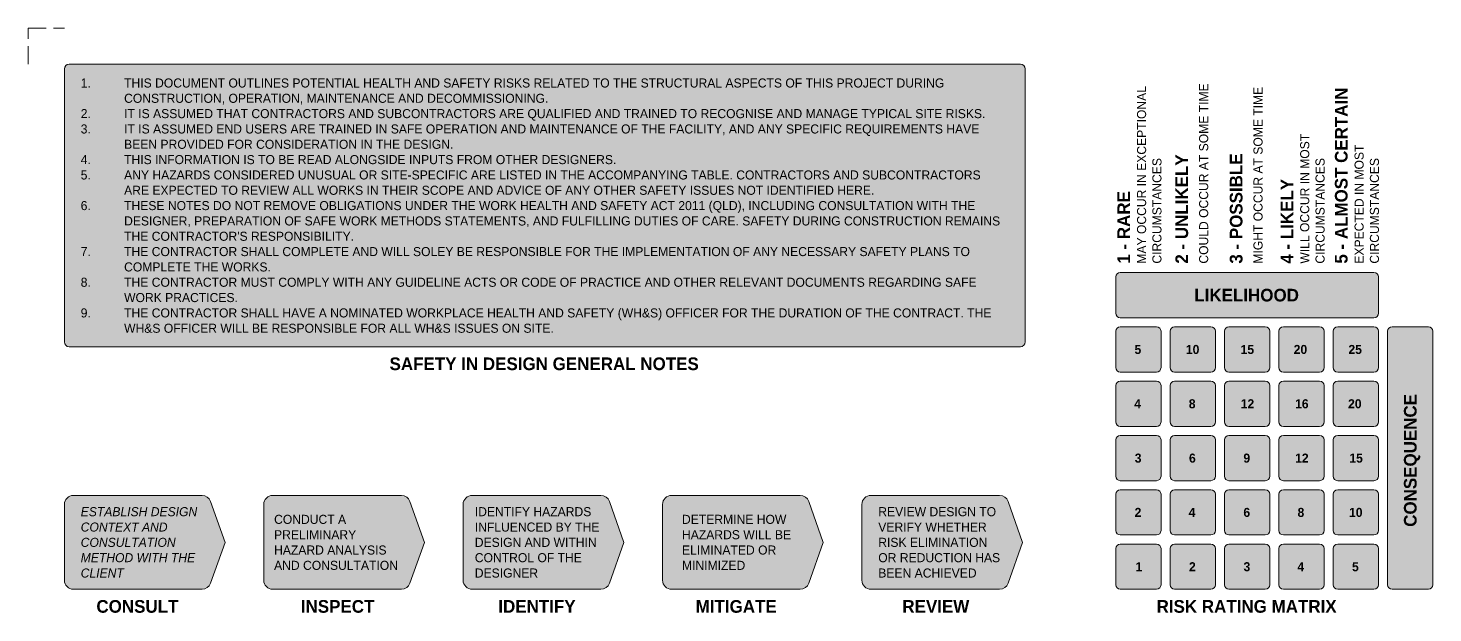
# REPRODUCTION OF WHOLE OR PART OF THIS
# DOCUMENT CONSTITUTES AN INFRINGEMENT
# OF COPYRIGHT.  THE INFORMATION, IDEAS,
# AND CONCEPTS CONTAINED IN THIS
# Model space of a CAD drawing. Header units: millimetres. Extents: x 1155 to 1947, y 2420 to 2582.
# Drawn here: x 1154.9 to 1542.4, y 2420.9 to 2582.4 of the extents above; entities that cross this region are included whole.
import ezdxf

# ---------------------------------------------------------------- set-up
doc = ezdxf.new("R2010")
doc.units = ezdxf.units.MM
doc.linetypes.add('Dash', pattern=[7, 5, -2])
for name, color, linetype, lineweight in [('A-000-T_TEXT', 231, 'Continuous', 13), ('A-010-M_LINE-T', 151, 'Continuous', 13), ('Z-060-M_DETAIL', 92, 'Continuous', 25), ('Z-200_P_REF_PLANE', 111, 'Dash', 13)]:
    doc.layers.add(name, color=color, linetype=linetype, lineweight=lineweight)
doc.styles.add('Figtree', font='', dxfattribs={"height": 2.5})
doc.styles.add('Figtree SemiBold_B', font='', dxfattribs={"height": 2.5})
doc.styles.add('Figtree SemiBold_B_1', font='', dxfattribs={"height": 3.5})
doc.styles.add('Figtree_I_1', font='', dxfattribs={"height": 2.5})
doc.styles.get('Figtree').set_extended_font_data('Figtree')
doc.styles.get('Figtree SemiBold_B').set_extended_font_data('Figtree SemiBold', bold=True)
doc.styles.get('Figtree SemiBold_B_1').set_extended_font_data('Figtree SemiBold', bold=True)
doc.styles.get('Figtree_I_1').set_extended_font_data('Figtree', italic=True)

msp = doc.modelspace()

# ---------------------------------------------------------------- hatches: boundary and pattern name
at = {"layer": 'Z-060-M_DETAIL'}
for color, points in [(41, [(1166.2, 2494.42), (1428.6, 2494.42), (1428.93, 2494.46), (1429.25, 2494.59), (1429.52, 2494.8), (1429.72, 2495.07), (1429.85, 2495.38), (1429.9, 2495.72), (1429.9, 2571.12), (1429.85, 2571.45), (1429.72, 2571.77), (1429.52, 2572.04), (1429.25, 2572.24), (1428.93, 2572.37), (1428.6, 2572.42), (1166.2, 2572.42), (1165.86, 2572.37), (1165.55, 2572.24), (1165.28, 2572.04), (1165.07, 2571.77), (1164.94, 2571.45), (1164.9, 2571.12), (1164.9, 2495.72), (1164.94, 2495.38), (1165.07, 2495.07), (1165.28, 2494.8), (1165.55, 2494.59), (1165.86, 2494.46)]), (13, [(1481.81, 2502.42), (1526.15, 2502.42), (1526.47, 2502.46), (1526.77, 2502.58), (1527.03, 2502.78), (1527.23, 2503.04), (1527.36, 2503.34), (1527.4, 2503.67), (1527.4, 2513.67), (1527.36, 2513.99), (1527.23, 2514.29), (1527.03, 2514.55), (1526.77, 2514.75), (1526.47, 2514.87), (1526.15, 2514.92), (1456.15, 2514.92), (1455.82, 2514.87), (1455.52, 2514.75), (1455.26, 2514.55), (1455.07, 2514.29), (1454.94, 2513.99), (1454.9, 2513.67), (1454.9, 2503.67), (1454.94, 2503.34), (1455.07, 2503.04), (1455.26, 2502.78), (1455.52, 2502.58), (1455.82, 2502.46), (1456.15, 2502.42)]), (41, [(1456.15, 2487.42), (1466.15, 2487.42), (1466.47, 2487.46), (1466.77, 2487.58), (1467.03, 2487.78), (1467.23, 2488.04), (1467.36, 2488.35), (1467.4, 2488.67), (1467.4, 2498.67), (1467.36, 2498.99), (1467.23, 2499.29), (1467.03, 2499.55), (1466.77, 2499.75), (1466.47, 2499.87), (1466.15, 2499.92), (1456.15, 2499.92), (1455.82, 2499.87), (1455.52, 2499.75), (1455.26, 2499.55), (1455.07, 2499.29), (1454.94, 2498.99), (1454.9, 2498.67), (1454.9, 2488.67), (1454.94, 2488.34), (1455.07, 2488.04), (1455.26, 2487.78), (1455.52, 2487.58), (1455.82, 2487.46)]), (21, [(1471.15, 2487.42), (1481.15, 2487.42), (1481.47, 2487.46), (1481.77, 2487.58), (1482.03, 2487.78), (1482.23, 2488.04), (1482.36, 2488.34), (1482.4, 2488.67), (1482.4, 2498.67), (1482.36, 2498.99), (1482.23, 2499.29), (1482.03, 2499.55), (1481.77, 2499.75), (1481.47, 2499.87), (1481.15, 2499.92), (1471.15, 2499.92), (1470.82, 2499.87), (1470.52, 2499.75), (1470.26, 2499.55), (1470.07, 2499.29), (1469.94, 2498.99), (1469.9, 2498.67), (1469.9, 2488.67), (1469.94, 2488.34), (1470.07, 2488.04), (1470.26, 2487.78), (1470.52, 2487.58), (1470.82, 2487.46)]), (21, [(1496.15, 2487.42), (1496.47, 2487.46), (1496.77, 2487.58), (1497.03, 2487.78), (1497.23, 2488.04), (1497.36, 2488.34), (1497.4, 2488.67), (1497.4, 2498.67), (1497.36, 2498.99), (1497.23, 2499.29), (1497.03, 2499.55), (1496.77, 2499.75), (1496.47, 2499.87), (1496.15, 2499.92), (1486.15, 2499.92), (1485.82, 2499.87), (1485.52, 2499.75), (1485.26, 2499.55), (1485.07, 2499.29), (1484.94, 2498.99), (1484.9, 2498.67), (1484.9, 2488.67), (1484.94, 2488.34), (1485.07, 2488.04), (1485.26, 2487.78), (1485.52, 2487.58), (1485.82, 2487.46), (1486.15, 2487.42)]), (13, [(1511.15, 2487.42), (1511.47, 2487.46), (1511.77, 2487.58), (1512.03, 2487.78), (1512.23, 2488.04), (1512.36, 2488.34), (1512.4, 2488.67), (1512.4, 2498.67), (1512.36, 2498.99), (1512.23, 2499.29), (1512.03, 2499.55), (1511.77, 2499.75), (1511.47, 2499.87), (1511.15, 2499.92), (1501.15, 2499.92), (1500.82, 2499.87), (1500.52, 2499.75), (1500.26, 2499.55), (1500.07, 2499.29), (1499.94, 2498.99), (1499.9, 2498.67), (1499.9, 2488.67), (1499.94, 2488.34), (1500.07, 2488.04), (1500.26, 2487.78), (1500.52, 2487.58), (1500.82, 2487.46), (1501.15, 2487.42), (1510.72, 2487.42)]), (13, [(1526.15, 2487.42), (1526.47, 2487.46), (1526.77, 2487.58), (1527.03, 2487.78), (1527.23, 2488.04), (1527.36, 2488.34), (1527.4, 2488.67), (1527.4, 2498.67), (1527.36, 2498.99), (1527.23, 2499.29), (1527.03, 2499.55), (1526.77, 2499.75), (1526.47, 2499.87), (1526.15, 2499.92), (1516.15, 2499.92), (1515.82, 2499.87), (1515.52, 2499.75), (1515.26, 2499.55), (1515.07, 2499.29), (1514.94, 2498.99), (1514.9, 2498.67), (1514.9, 2488.67), (1514.94, 2488.34), (1515.07, 2488.04), (1515.26, 2487.78), (1515.52, 2487.58), (1515.82, 2487.46), (1516.15, 2487.42), (1525.17, 2487.42)]), (13, [(1539.63, 2427.42), (1541.15, 2427.42), (1541.47, 2427.46), (1541.77, 2427.58), (1542.03, 2427.78), (1542.23, 2428.04), (1542.36, 2428.34), (1542.4, 2428.67), (1542.4, 2498.67), (1542.36, 2498.99), (1542.23, 2499.29), (1542.03, 2499.55), (1541.77, 2499.75), (1541.47, 2499.87), (1541.15, 2499.92), (1531.15, 2499.92), (1530.82, 2499.87), (1530.52, 2499.75), (1530.26, 2499.55), (1530.07, 2499.29), (1529.94, 2498.99), (1529.9, 2498.67), (1529.9, 2428.67), (1529.94, 2428.34), (1530.07, 2428.04), (1530.26, 2427.78), (1530.52, 2427.58), (1530.82, 2427.46), (1531.15, 2427.42)]), (133, [(1456.15, 2472.42), (1466.15, 2472.42), (1466.47, 2472.46), (1466.77, 2472.58), (1467.03, 2472.78), (1467.23, 2473.04), (1467.36, 2473.35), (1467.4, 2473.67), (1467.4, 2483.67), (1467.36, 2483.99), (1467.23, 2484.29), (1467.03, 2484.55), (1466.77, 2484.75), (1466.47, 2484.87), (1466.15, 2484.92), (1456.15, 2484.92), (1455.82, 2484.87), (1455.52, 2484.75), (1455.26, 2484.55), (1455.07, 2484.29), (1454.94, 2483.99), (1454.9, 2483.67), (1454.9, 2473.67), (1454.94, 2473.34), (1455.07, 2473.04), (1455.26, 2472.78), (1455.52, 2472.58), (1455.82, 2472.46)]), (41, [(1471.15, 2472.42), (1481.15, 2472.42), (1481.47, 2472.46), (1481.77, 2472.58), (1482.03, 2472.78), (1482.23, 2473.04), (1482.36, 2473.34), (1482.4, 2473.67), (1482.4, 2483.67), (1482.36, 2483.99), (1482.23, 2484.29), (1482.03, 2484.55), (1481.77, 2484.75), (1481.47, 2484.87), (1481.15, 2484.92), (1471.15, 2484.92), (1470.82, 2484.87), (1470.52, 2484.75), (1470.26, 2484.55), (1470.07, 2484.29), (1469.94, 2483.99), (1469.9, 2483.67), (1469.9, 2473.67), (1469.94, 2473.34), (1470.07, 2473.04), (1470.26, 2472.78), (1470.52, 2472.58), (1470.82, 2472.46)]), (21, [(1496.15, 2472.42), (1496.47, 2472.46), (1496.77, 2472.58), (1497.03, 2472.78), (1497.23, 2473.04), (1497.36, 2473.34), (1497.4, 2473.67), (1497.4, 2483.67), (1497.36, 2483.99), (1497.23, 2484.29), (1497.03, 2484.55), (1496.77, 2484.75), (1496.47, 2484.87), (1496.15, 2484.92), (1486.15, 2484.92), (1485.82, 2484.87), (1485.52, 2484.75), (1485.26, 2484.55), (1485.07, 2484.29), (1484.94, 2483.99), (1484.9, 2483.67), (1484.9, 2473.67), (1484.94, 2473.34), (1485.07, 2473.04), (1485.26, 2472.78), (1485.52, 2472.58), (1485.82, 2472.46), (1486.15, 2472.42)]), (21, [(1511.15, 2472.42), (1511.47, 2472.46), (1511.77, 2472.58), (1512.03, 2472.78), (1512.23, 2473.04), (1512.36, 2473.34), (1512.4, 2473.67), (1512.4, 2483.67), (1512.36, 2483.99), (1512.23, 2484.29), (1512.03, 2484.55), (1511.77, 2484.75), (1511.47, 2484.87), (1511.15, 2484.92), (1501.15, 2484.92), (1500.82, 2484.87), (1500.52, 2484.75), (1500.26, 2484.55), (1500.07, 2484.29), (1499.94, 2483.99), (1499.9, 2483.67), (1499.9, 2473.67), (1499.94, 2473.34), (1500.07, 2473.04), (1500.26, 2472.78), (1500.52, 2472.58), (1500.82, 2472.46), (1501.15, 2472.42), (1510.72, 2472.42)]), (13, [(1526.15, 2472.42), (1526.47, 2472.46), (1526.77, 2472.58), (1527.03, 2472.78), (1527.23, 2473.04), (1527.36, 2473.34), (1527.4, 2473.67), (1527.4, 2483.67), (1527.36, 2483.99), (1527.23, 2484.29), (1527.03, 2484.55), (1526.77, 2484.75), (1526.47, 2484.87), (1526.15, 2484.92), (1516.15, 2484.92), (1515.82, 2484.87), (1515.52, 2484.75), (1515.26, 2484.55), (1515.07, 2484.29), (1514.94, 2483.99), (1514.9, 2483.67), (1514.9, 2473.67), (1514.94, 2473.34), (1515.07, 2473.04), (1515.26, 2472.78), (1515.52, 2472.58), (1515.82, 2472.46), (1516.15, 2472.42), (1525.17, 2472.42)]), (133, [(1456.15, 2457.42), (1466.15, 2457.42), (1466.47, 2457.46), (1466.77, 2457.58), (1467.03, 2457.78), (1467.23, 2458.04), (1467.36, 2458.35), (1467.4, 2458.67), (1467.4, 2468.67), (1467.36, 2468.99), (1467.23, 2469.29), (1467.03, 2469.55), (1466.77, 2469.75), (1466.47, 2469.87), (1466.15, 2469.92), (1456.15, 2469.92), (1455.82, 2469.87), (1455.52, 2469.75), (1455.26, 2469.55), (1455.07, 2469.29), (1454.94, 2468.99), (1454.9, 2468.67), (1454.9, 2458.67), (1454.94, 2458.34), (1455.07, 2458.04), (1455.26, 2457.78), (1455.52, 2457.58), (1455.82, 2457.46)]), (41, [(1471.15, 2457.42), (1481.15, 2457.42), (1481.47, 2457.46), (1481.77, 2457.58), (1482.03, 2457.78), (1482.23, 2458.04), (1482.36, 2458.34), (1482.4, 2458.67), (1482.4, 2468.67), (1482.36, 2468.99), (1482.23, 2469.29), (1482.03, 2469.55), (1481.77, 2469.75), (1481.47, 2469.87), (1481.15, 2469.92), (1471.15, 2469.92), (1470.82, 2469.87), (1470.52, 2469.75), (1470.26, 2469.55), (1470.07, 2469.29), (1469.94, 2468.99), (1469.9, 2468.67), (1469.9, 2458.67), (1469.94, 2458.34), (1470.07, 2458.04), (1470.26, 2457.78), (1470.52, 2457.58), (1470.82, 2457.46)]), (41, [(1496.15, 2457.42), (1496.47, 2457.46), (1496.77, 2457.58), (1497.03, 2457.78), (1497.23, 2458.04), (1497.36, 2458.34), (1497.4, 2458.67), (1497.4, 2468.67), (1497.36, 2468.99), (1497.23, 2469.29), (1497.03, 2469.55), (1496.77, 2469.75), (1496.47, 2469.87), (1496.15, 2469.92), (1486.15, 2469.92), (1485.82, 2469.87), (1485.52, 2469.75), (1485.26, 2469.55), (1485.07, 2469.29), (1484.94, 2468.99), (1484.9, 2468.67), (1484.9, 2458.67), (1484.94, 2458.34), (1485.07, 2458.04), (1485.26, 2457.78), (1485.52, 2457.58), (1485.82, 2457.46), (1486.15, 2457.42)]), (21, [(1510.72, 2457.42), (1511.15, 2457.42), (1511.47, 2457.46), (1511.77, 2457.58), (1512.03, 2457.78), (1512.23, 2458.04), (1512.36, 2458.34), (1512.4, 2458.67), (1512.4, 2468.67), (1512.36, 2468.99), (1512.23, 2469.29), (1512.03, 2469.55), (1511.77, 2469.75), (1511.47, 2469.87), (1511.15, 2469.92), (1501.15, 2469.92), (1500.82, 2469.87), (1500.52, 2469.75), (1500.26, 2469.55), (1500.07, 2469.29), (1499.94, 2468.99), (1499.9, 2468.67), (1499.9, 2458.67), (1499.94, 2458.34), (1500.07, 2458.04), (1500.26, 2457.78), (1500.52, 2457.58), (1500.82, 2457.46), (1501.15, 2457.42)]), (21, [(1526.15, 2457.42), (1526.47, 2457.46), (1526.77, 2457.58), (1527.03, 2457.78), (1527.23, 2458.04), (1527.36, 2458.34), (1527.4, 2458.67), (1527.4, 2468.67), (1527.36, 2468.99), (1527.23, 2469.29), (1527.03, 2469.55), (1526.77, 2469.75), (1526.47, 2469.87), (1526.15, 2469.92), (1516.15, 2469.92), (1515.82, 2469.87), (1515.52, 2469.75), (1515.26, 2469.55), (1515.07, 2469.29), (1514.94, 2468.99), (1514.9, 2468.67), (1514.9, 2458.67), (1514.94, 2458.34), (1515.07, 2458.04), (1515.26, 2457.78), (1515.52, 2457.58), (1515.82, 2457.46), (1516.15, 2457.42), (1525.17, 2457.42)]), (13, [(1202.88, 2427.42), (1203.49, 2427.49), (1204.06, 2427.71), (1204.56, 2428.07), (1204.96, 2428.54), (1205.24, 2429.09), (1209.22, 2440.38), (1205.24, 2451.68), (1204.96, 2452.23), (1204.56, 2452.7), (1204.06, 2453.05), (1203.49, 2453.27), (1202.88, 2453.35), (1167.4, 2453.35), (1166.75, 2453.26), (1166.15, 2453.01), (1165.63, 2452.62), (1165.23, 2452.1), (1164.98, 2451.49), (1164.9, 2450.85), (1164.9, 2429.92), (1164.98, 2429.27), (1165.23, 2428.67), (1165.63, 2428.15), (1166.15, 2427.75), (1166.75, 2427.5), (1167.4, 2427.42)]), (13, [(1222.4, 2427.42), (1257.88, 2427.42), (1258.49, 2427.49), (1259.06, 2427.71), (1259.56, 2428.07), (1259.96, 2428.54), (1260.24, 2429.09), (1264.22, 2440.38), (1260.24, 2451.68), (1259.96, 2452.23), (1259.56, 2452.7), (1259.06, 2453.05), (1258.49, 2453.27), (1257.88, 2453.35), (1222.4, 2453.35), (1221.75, 2453.26), (1221.15, 2453.01), (1220.63, 2452.62), (1220.23, 2452.1), (1219.98, 2451.49), (1219.9, 2450.85), (1219.9, 2429.92), (1219.98, 2429.27), (1220.23, 2428.67), (1220.63, 2428.15), (1221.15, 2427.75), (1221.75, 2427.5)]), (13, [(1308.35, 2427.42), (1312.88, 2427.42), (1313.49, 2427.49), (1314.06, 2427.71), (1314.56, 2428.07), (1314.96, 2428.54), (1315.24, 2429.09), (1319.22, 2440.38), (1315.24, 2451.68), (1314.96, 2452.23), (1314.56, 2452.7), (1314.06, 2453.05), (1313.49, 2453.27), (1312.88, 2453.35), (1277.4, 2453.35), (1276.75, 2453.26), (1276.15, 2453.01), (1275.63, 2452.62), (1275.23, 2452.1), (1274.98, 2451.49), (1274.9, 2450.85), (1274.9, 2429.92), (1274.98, 2429.27), (1275.23, 2428.67), (1275.63, 2428.15), (1276.15, 2427.75), (1276.75, 2427.5), (1277.4, 2427.42)]), (13, [(1367.88, 2427.42), (1368.49, 2427.49), (1369.06, 2427.71), (1369.56, 2428.07), (1369.96, 2428.54), (1370.24, 2429.09), (1374.22, 2440.38), (1370.24, 2451.68), (1369.96, 2452.23), (1369.56, 2452.7), (1369.06, 2453.05), (1368.49, 2453.27), (1367.88, 2453.35), (1332.4, 2453.35), (1331.75, 2453.26), (1331.15, 2453.01), (1330.63, 2452.62), (1330.23, 2452.1), (1329.98, 2451.49), (1329.9, 2450.85), (1329.9, 2429.92), (1329.98, 2429.27), (1330.23, 2428.67), (1330.63, 2428.15), (1331.15, 2427.75), (1331.75, 2427.5), (1332.4, 2427.42), (1366.17, 2427.42)]), (13, [(1387.4, 2427.42), (1422.88, 2427.42), (1423.49, 2427.49), (1424.06, 2427.71), (1424.56, 2428.07), (1424.96, 2428.54), (1425.24, 2429.09), (1429.22, 2440.38), (1425.24, 2451.68), (1424.96, 2452.23), (1424.56, 2452.7), (1424.06, 2453.05), (1423.49, 2453.27), (1422.88, 2453.35), (1387.4, 2453.35), (1386.75, 2453.26), (1386.15, 2453.01), (1385.63, 2452.62), (1385.23, 2452.1), (1384.98, 2451.49), (1384.9, 2450.85), (1384.9, 2429.92), (1384.98, 2429.27), (1385.23, 2428.67), (1385.63, 2428.15), (1386.15, 2427.75), (1386.75, 2427.5)]), (133, [(1456.15, 2442.42), (1466.15, 2442.42), (1466.47, 2442.46), (1466.77, 2442.58), (1467.03, 2442.78), (1467.23, 2443.04), (1467.36, 2443.35), (1467.4, 2443.67), (1467.4, 2453.67), (1467.36, 2453.99), (1467.23, 2454.29), (1467.03, 2454.55), (1466.77, 2454.75), (1466.47, 2454.87), (1466.15, 2454.92), (1456.15, 2454.92), (1455.82, 2454.87), (1455.52, 2454.75), (1455.26, 2454.55), (1455.07, 2454.29), (1454.94, 2453.99), (1454.9, 2453.67), (1454.9, 2443.67), (1454.94, 2443.34), (1455.07, 2443.04), (1455.26, 2442.78), (1455.52, 2442.58), (1455.82, 2442.46)]), (133, [(1471.15, 2442.42), (1481.15, 2442.42), (1481.47, 2442.46), (1481.77, 2442.58), (1482.03, 2442.78), (1482.23, 2443.04), (1482.36, 2443.34), (1482.4, 2443.67), (1482.4, 2453.67), (1482.36, 2453.99), (1482.23, 2454.29), (1482.03, 2454.55), (1481.77, 2454.75), (1481.47, 2454.87), (1481.15, 2454.92), (1471.15, 2454.92), (1470.82, 2454.87), (1470.52, 2454.75), (1470.26, 2454.55), (1470.07, 2454.29), (1469.94, 2453.99), (1469.9, 2453.67), (1469.9, 2443.67), (1469.94, 2443.34), (1470.07, 2443.04), (1470.26, 2442.78), (1470.52, 2442.58), (1470.82, 2442.46)]), (41, [(1496.15, 2442.42), (1496.47, 2442.46), (1496.77, 2442.58), (1497.03, 2442.78), (1497.23, 2443.04), (1497.36, 2443.34), (1497.4, 2443.67), (1497.4, 2453.67), (1497.36, 2453.99), (1497.23, 2454.29), (1497.03, 2454.55), (1496.77, 2454.75), (1496.47, 2454.87), (1496.15, 2454.92), (1486.15, 2454.92), (1485.82, 2454.87), (1485.52, 2454.75), (1485.26, 2454.55), (1485.07, 2454.29), (1484.94, 2453.99), (1484.9, 2453.67), (1484.9, 2443.67), (1484.94, 2443.34), (1485.07, 2443.04), (1485.26, 2442.78), (1485.52, 2442.58), (1485.82, 2442.46), (1486.15, 2442.42)]), (41, [(1511.15, 2442.42), (1511.47, 2442.46), (1511.77, 2442.58), (1512.03, 2442.78), (1512.23, 2443.04), (1512.36, 2443.34), (1512.4, 2443.67), (1512.4, 2453.67), (1512.36, 2453.99), (1512.23, 2454.29), (1512.03, 2454.55), (1511.77, 2454.75), (1511.47, 2454.87), (1511.15, 2454.92), (1501.15, 2454.92), (1500.82, 2454.87), (1500.52, 2454.75), (1500.26, 2454.55), (1500.07, 2454.29), (1499.94, 2453.99), (1499.9, 2453.67), (1499.9, 2443.67), (1499.94, 2443.34), (1500.07, 2443.04), (1500.26, 2442.78), (1500.52, 2442.58), (1500.82, 2442.46), (1501.15, 2442.42), (1510.72, 2442.42)]), (21, [(1526.15, 2442.42), (1526.47, 2442.46), (1526.77, 2442.58), (1527.03, 2442.78), (1527.23, 2443.04), (1527.36, 2443.34), (1527.4, 2443.67), (1527.4, 2453.67), (1527.36, 2453.99), (1527.23, 2454.29), (1527.03, 2454.55), (1526.77, 2454.75), (1526.47, 2454.87), (1526.15, 2454.92), (1516.15, 2454.92), (1515.82, 2454.87), (1515.52, 2454.75), (1515.26, 2454.55), (1515.07, 2454.29), (1514.94, 2453.99), (1514.9, 2453.67), (1514.9, 2443.67), (1514.94, 2443.34), (1515.07, 2443.04), (1515.26, 2442.78), (1515.52, 2442.58), (1515.82, 2442.46), (1516.15, 2442.42), (1525.17, 2442.42)]), (133, [(1456.15, 2427.42), (1466.15, 2427.42), (1466.47, 2427.46), (1466.77, 2427.58), (1467.03, 2427.78), (1467.23, 2428.04), (1467.36, 2428.34), (1467.4, 2428.67), (1467.4, 2438.67), (1467.36, 2438.99), (1467.23, 2439.29), (1467.03, 2439.55), (1466.77, 2439.75), (1466.47, 2439.87), (1466.15, 2439.92), (1456.15, 2439.92), (1455.82, 2439.87), (1455.52, 2439.75), (1455.26, 2439.55), (1455.07, 2439.29), (1454.94, 2438.99), (1454.9, 2438.67), (1454.9, 2428.67), (1454.94, 2428.34), (1455.07, 2428.04), (1455.26, 2427.78), (1455.52, 2427.58), (1455.82, 2427.46)]), (133, [(1471.15, 2427.42), (1481.15, 2427.42), (1481.47, 2427.46), (1481.77, 2427.58), (1482.03, 2427.78), (1482.23, 2428.04), (1482.36, 2428.34), (1482.4, 2428.67), (1482.4, 2438.67), (1482.36, 2438.99), (1482.23, 2439.29), (1482.03, 2439.55), (1481.77, 2439.75), (1481.47, 2439.87), (1481.15, 2439.92), (1471.15, 2439.92), (1470.82, 2439.87), (1470.52, 2439.75), (1470.26, 2439.55), (1470.07, 2439.29), (1469.94, 2438.99), (1469.9, 2438.67), (1469.9, 2428.67), (1469.94, 2428.34), (1470.07, 2428.04), (1470.26, 2427.78), (1470.52, 2427.58), (1470.82, 2427.46)]), (133, [(1496.15, 2427.42), (1496.47, 2427.46), (1496.77, 2427.58), (1497.03, 2427.78), (1497.23, 2428.04), (1497.36, 2428.34), (1497.4, 2428.67), (1497.4, 2438.67), (1497.36, 2438.99), (1497.23, 2439.29), (1497.03, 2439.55), (1496.77, 2439.75), (1496.47, 2439.87), (1496.15, 2439.92), (1486.15, 2439.92), (1485.82, 2439.87), (1485.52, 2439.75), (1485.26, 2439.55), (1485.07, 2439.29), (1484.94, 2438.99), (1484.9, 2438.67), (1484.9, 2428.67), (1484.94, 2428.34), (1485.07, 2428.04), (1485.26, 2427.78), (1485.52, 2427.58), (1485.82, 2427.46), (1486.15, 2427.42)]), (133, [(1511.15, 2427.42), (1511.47, 2427.46), (1511.77, 2427.58), (1512.03, 2427.78), (1512.23, 2428.04), (1512.36, 2428.34), (1512.4, 2428.67), (1512.4, 2438.67), (1512.36, 2438.99), (1512.23, 2439.29), (1512.03, 2439.55), (1511.77, 2439.75), (1511.47, 2439.87), (1511.15, 2439.92), (1501.15, 2439.92), (1500.82, 2439.87), (1500.52, 2439.75), (1500.26, 2439.55), (1500.07, 2439.29), (1499.94, 2438.99), (1499.9, 2438.67), (1499.9, 2428.67), (1499.94, 2428.34), (1500.07, 2428.04), (1500.26, 2427.78), (1500.52, 2427.58), (1500.82, 2427.46), (1501.15, 2427.42), (1510.72, 2427.42)]), (41, [(1526.15, 2427.42), (1526.47, 2427.46), (1526.77, 2427.58), (1527.03, 2427.78), (1527.23, 2428.04), (1527.36, 2428.34), (1527.4, 2428.67), (1527.4, 2438.67), (1527.36, 2438.99), (1527.23, 2439.29), (1527.03, 2439.55), (1526.77, 2439.75), (1526.47, 2439.87), (1526.15, 2439.92), (1516.15, 2439.92), (1515.82, 2439.87), (1515.52, 2439.75), (1515.26, 2439.55), (1515.07, 2439.29), (1514.94, 2438.99), (1514.9, 2438.67), (1514.9, 2428.67), (1514.94, 2428.34), (1515.07, 2428.04), (1515.26, 2427.78), (1515.52, 2427.58), (1515.82, 2427.46), (1516.15, 2427.42)])]:
    msp.add_hatch(color=color, dxfattribs=at).paths.add_polyline_path(points)

# ---------------------------------------------------------------- linework, layer by layer
at = {"layer": 'A-010-M_LINE-T'}
for p, q in [((1164.9, 2571.12), (1164.9, 2495.72)), ((1428.6, 2572.42), (1166.2, 2572.42)), ((1429.9, 2495.72), (1429.9, 2571.12)), ((1526.15, 2514.92), (1456.15, 2514.92)), ((1454.9, 2513.67), (1454.9, 2503.67)), ((1527.4, 2503.67), (1527.4, 2513.67)), ((1456.15, 2502.42), (1526.15, 2502.42)), ((1466.15, 2499.92), (1456.15, 2499.92)), ((1481.15, 2499.92), (1471.15, 2499.92)), ((1496.15, 2499.92), (1486.15, 2499.92)), ((1511.15, 2499.92), (1501.15, 2499.92)), ((1526.15, 2499.92), (1516.15, 2499.92)), ((1541.15, 2499.92), (1531.15, 2499.92)), ((1454.9, 2498.67), (1454.9, 2488.67)), ((1467.4, 2488.67), (1467.4, 2498.67)), ((1469.9, 2498.67), (1469.9, 2488.67)), ((1482.4, 2488.67), (1482.4, 2498.67)), ((1484.9, 2498.67), (1484.9, 2488.67)), ((1497.4, 2488.67), (1497.4, 2498.67)), ((1499.9, 2498.67), (1499.9, 2488.67)), ((1512.4, 2488.67), (1512.4, 2498.67)), ((1514.9, 2498.67), (1514.9, 2488.67)), ((1527.4, 2488.67), (1527.4, 2498.67)), ((1529.9, 2498.67), (1529.9, 2428.67)), ((1542.4, 2428.67), (1542.4, 2498.67)), ((1166.2, 2494.42), (1428.6, 2494.42)), ((1456.15, 2487.42), (1466.15, 2487.42)), ((1466.15, 2484.92), (1456.15, 2484.92)), ((1471.15, 2487.42), (1481.15, 2487.42)), ((1481.15, 2484.92), (1471.15, 2484.92)), ((1486.15, 2487.42), (1496.15, 2487.42)), ((1496.15, 2484.92), (1486.15, 2484.92)), ((1501.15, 2487.42), (1511.15, 2487.42)), ((1511.15, 2484.92), (1501.15, 2484.92)), ((1516.15, 2487.42), (1526.15, 2487.42)), ((1526.15, 2484.92), (1516.15, 2484.92)), ((1454.9, 2483.67), (1454.9, 2473.67)), ((1467.4, 2473.67), (1467.4, 2483.67)), ((1469.9, 2483.67), (1469.9, 2473.67)), ((1482.4, 2473.67), (1482.4, 2483.67)), ((1484.9, 2483.67), (1484.9, 2473.67)), ((1497.4, 2473.67), (1497.4, 2483.67)), ((1499.9, 2483.67), (1499.9, 2473.67)), ((1512.4, 2473.67), (1512.4, 2483.67)), ((1514.9, 2483.67), (1514.9, 2473.67)), ((1527.4, 2473.67), (1527.4, 2483.67)), ((1456.15, 2472.42), (1466.15, 2472.42)), ((1471.15, 2472.42), (1481.15, 2472.42)), ((1486.15, 2472.42), (1496.15, 2472.42)), ((1501.15, 2472.42), (1511.15, 2472.42)), ((1516.15, 2472.42), (1526.15, 2472.42)), ((1454.9, 2468.67), (1454.9, 2458.67)), ((1466.15, 2469.92), (1456.15, 2469.92)), ((1467.4, 2458.67), (1467.4, 2468.67)), ((1469.9, 2468.67), (1469.9, 2458.67)), ((1481.15, 2469.92), (1471.15, 2469.92)), ((1482.4, 2458.67), (1482.4, 2468.67)), ((1484.9, 2468.67), (1484.9, 2458.67)), ((1496.15, 2469.92), (1486.15, 2469.92)), ((1497.4, 2458.67), (1497.4, 2468.67)), ((1499.9, 2468.67), (1499.9, 2458.67)), ((1511.15, 2469.92), (1501.15, 2469.92)), ((1512.4, 2458.67), (1512.4, 2468.67)), ((1514.9, 2468.67), (1514.9, 2458.67)), ((1526.15, 2469.92), (1516.15, 2469.92)), ((1527.4, 2458.67), (1527.4, 2468.67)), ((1456.15, 2457.42), (1466.15, 2457.42)), ((1471.15, 2457.42), (1481.15, 2457.42)), ((1486.15, 2457.42), (1496.15, 2457.42)), ((1501.15, 2457.42), (1511.15, 2457.42)), ((1516.15, 2457.42), (1526.15, 2457.42)), ((1202.88, 2453.35), (1167.4, 2453.35)), ((1257.88, 2453.35), (1222.4, 2453.35)), ((1312.88, 2453.35), (1277.4, 2453.35)), ((1367.88, 2453.35), (1332.4, 2453.35)), ((1422.88, 2453.35), (1387.4, 2453.35)), ((1454.9, 2453.67), (1454.9, 2443.67)), ((1466.15, 2454.92), (1456.15, 2454.92)), ((1467.4, 2443.67), (1467.4, 2453.67)), ((1469.9, 2453.67), (1469.9, 2443.67)), ((1481.15, 2454.92), (1471.15, 2454.92)), ((1482.4, 2443.67), (1482.4, 2453.67)), ((1484.9, 2453.67), (1484.9, 2443.67)), ((1496.15, 2454.92), (1486.15, 2454.92)), ((1497.4, 2443.67), (1497.4, 2453.67)), ((1499.9, 2453.67), (1499.9, 2443.67)), ((1511.15, 2454.92), (1501.15, 2454.92)), ((1512.4, 2443.67), (1512.4, 2453.67)), ((1514.9, 2453.67), (1514.9, 2443.67)), ((1526.15, 2454.92), (1516.15, 2454.92)), ((1527.4, 2443.67), (1527.4, 2453.67)), ((1164.9, 2450.85), (1164.9, 2429.92)), ((1209.22, 2440.38), (1205.24, 2451.68)), ((1219.9, 2450.85), (1219.9, 2429.92)), ((1264.22, 2440.38), (1260.24, 2451.68)), ((1274.9, 2450.85), (1274.9, 2429.92)), ((1319.22, 2440.38), (1315.24, 2451.68)), ((1329.9, 2450.85), (1329.9, 2429.92)), ((1374.22, 2440.38), (1370.24, 2451.68)), ((1384.9, 2450.85), (1384.9, 2429.92)), ((1429.22, 2440.38), (1425.24, 2451.68)), ((1456.15, 2442.42), (1466.15, 2442.42)), ((1471.15, 2442.42), (1481.15, 2442.42)), ((1486.15, 2442.42), (1496.15, 2442.42)), ((1501.15, 2442.42), (1511.15, 2442.42)), ((1516.15, 2442.42), (1526.15, 2442.42)), ((1205.24, 2429.09), (1209.22, 2440.38)), ((1260.24, 2429.09), (1264.22, 2440.38)), ((1315.24, 2429.09), (1319.22, 2440.38)), ((1370.24, 2429.09), (1374.22, 2440.38)), ((1425.24, 2429.09), (1429.22, 2440.38)), ((1454.9, 2438.67), (1454.9, 2428.67)), ((1466.15, 2439.92), (1456.15, 2439.92)), ((1467.4, 2428.67), (1467.4, 2438.67)), ((1469.9, 2438.67), (1469.9, 2428.67)), ((1481.15, 2439.92), (1471.15, 2439.92)), ((1482.4, 2428.67), (1482.4, 2438.67)), ((1484.9, 2438.67), (1484.9, 2428.67)), ((1496.15, 2439.92), (1486.15, 2439.92)), ((1497.4, 2428.67), (1497.4, 2438.67)), ((1499.9, 2438.67), (1499.9, 2428.67)), ((1511.15, 2439.92), (1501.15, 2439.92)), ((1512.4, 2428.67), (1512.4, 2438.67)), ((1514.9, 2438.67), (1514.9, 2428.67)), ((1526.15, 2439.92), (1516.15, 2439.92)), ((1527.4, 2428.67), (1527.4, 2438.67)), ((1167.4, 2427.42), (1202.88, 2427.42)), ((1222.4, 2427.42), (1257.88, 2427.42)), ((1277.4, 2427.42), (1312.88, 2427.42)), ((1332.4, 2427.42), (1367.88, 2427.42)), ((1387.4, 2427.42), (1422.88, 2427.42)), ((1456.15, 2427.42), (1466.15, 2427.42)), ((1471.15, 2427.42), (1481.15, 2427.42)), ((1486.15, 2427.42), (1496.15, 2427.42)), ((1501.15, 2427.42), (1511.15, 2427.42)), ((1516.15, 2427.42), (1526.15, 2427.42)), ((1531.15, 2427.42), (1541.15, 2427.42))]:
    msp.add_line(p, q, dxfattribs=at)
for centre, radius, start, end in [((1166.2, 2571.12), 1.3, 90, 180), ((1428.6, 2571.12), 1.3, 0, 90), ((1456.15, 2513.67), 1.25, 90, 180), ((1526.15, 2513.67), 1.25, 0, 90), ((1456.15, 2503.67), 1.25, 180, 270), ((1526.15, 2503.67), 1.25, 270, 360), ((1456.15, 2498.67), 1.25, 90, 180), ((1466.15, 2498.67), 1.25, 0, 90), ((1471.15, 2498.67), 1.25, 90, 180), ((1481.15, 2498.67), 1.25, 0, 90), ((1486.15, 2498.67), 1.25, 90, 180), ((1496.15, 2498.67), 1.25, 0, 90), ((1501.15, 2498.67), 1.25, 90, 180), ((1511.15, 2498.67), 1.25, 0, 90), ((1516.15, 2498.67), 1.25, 90, 180), ((1526.15, 2498.67), 1.25, 0, 90), ((1531.15, 2498.67), 1.25, 90, 180), ((1541.15, 2498.67), 1.25, 0, 90), ((1166.2, 2495.72), 1.3, 180, 270), ((1428.6, 2495.72), 1.3, 270, 0), ((1456.15, 2488.67), 1.25, 180, 270), ((1466.15, 2488.67), 1.25, 270, 360), ((1471.15, 2488.67), 1.25, 180, 270), ((1481.15, 2488.67), 1.25, 270, 360), ((1486.15, 2488.67), 1.25, 180, 270), ((1496.15, 2488.67), 1.25, 270, 360), ((1501.15, 2488.67), 1.25, 180, 270), ((1511.15, 2488.67), 1.25, 270, 360), ((1516.15, 2488.67), 1.25, 180, 270), ((1526.15, 2488.67), 1.25, 270, 360), ((1456.15, 2483.67), 1.25, 90, 180), ((1466.15, 2483.67), 1.25, 0, 90), ((1471.15, 2483.67), 1.25, 90, 180), ((1481.15, 2483.67), 1.25, 0, 90), ((1486.15, 2483.67), 1.25, 90, 180), ((1496.15, 2483.67), 1.25, 0, 90), ((1501.15, 2483.67), 1.25, 90, 180), ((1511.15, 2483.67), 1.25, 0, 90), ((1516.15, 2483.67), 1.25, 90, 180), ((1526.15, 2483.67), 1.25, 0, 90), ((1456.15, 2473.67), 1.25, 180, 270), ((1466.15, 2473.67), 1.25, 270, 360), ((1471.15, 2473.67), 1.25, 180, 270), ((1481.15, 2473.67), 1.25, 270, 360), ((1486.15, 2473.67), 1.25, 180, 270), ((1496.15, 2473.67), 1.25, 270, 360), ((1501.15, 2473.67), 1.25, 180, 270), ((1511.15, 2473.67), 1.25, 270, 360), ((1516.15, 2473.67), 1.25, 180, 270), ((1526.15, 2473.67), 1.25, 270, 360), ((1456.15, 2468.67), 1.25, 90, 180), ((1466.15, 2468.67), 1.25, 0, 90), ((1471.15, 2468.67), 1.25, 90, 180), ((1481.15, 2468.67), 1.25, 0, 90), ((1486.15, 2468.67), 1.25, 90, 180), ((1496.15, 2468.67), 1.25, 0, 90), ((1501.15, 2468.67), 1.25, 90, 180), ((1511.15, 2468.67), 1.25, 0, 90), ((1516.15, 2468.67), 1.25, 90, 180), ((1526.15, 2468.67), 1.25, 0, 90), ((1456.15, 2458.67), 1.25, 180, 270), ((1466.15, 2458.67), 1.25, 270, 360), ((1471.15, 2458.67), 1.25, 180, 270), ((1481.15, 2458.67), 1.25, 270, 360), ((1486.15, 2458.67), 1.25, 180, 270), ((1496.15, 2458.67), 1.25, 270, 360), ((1501.15, 2458.67), 1.25, 180, 270), ((1511.15, 2458.67), 1.25, 270, 360), ((1516.15, 2458.67), 1.25, 180, 270), ((1526.15, 2458.67), 1.25, 270, 360), ((1167.4, 2450.85), 2.5, 90, 180), ((1202.88, 2450.85), 2.5, 19.4343, 90), ((1222.4, 2450.85), 2.5, 90, 180), ((1257.88, 2450.85), 2.5, 19.4343, 90), ((1277.4, 2450.85), 2.5, 90, 180), ((1312.88, 2450.85), 2.5, 19.4343, 90), ((1332.4, 2450.85), 2.5, 90, 180), ((1367.88, 2450.85), 2.5, 19.4343, 90), ((1387.4, 2450.85), 2.5, 90, 180), ((1422.88, 2450.85), 2.5, 19.4343, 90), ((1456.15, 2453.67), 1.25, 90, 180), ((1466.15, 2453.67), 1.25, 0, 90), ((1471.15, 2453.67), 1.25, 90, 180), ((1481.15, 2453.67), 1.25, 0, 90), ((1486.15, 2453.67), 1.25, 90, 180), ((1496.15, 2453.67), 1.25, 0, 90), ((1501.15, 2453.67), 1.25, 90, 180), ((1511.15, 2453.67), 1.25, 0, 90), ((1516.15, 2453.67), 1.25, 90, 180), ((1526.15, 2453.67), 1.25, 0, 90), ((1456.15, 2443.67), 1.25, 180, 270), ((1466.15, 2443.67), 1.25, 270, 360), ((1471.15, 2443.67), 1.25, 180, 270), ((1481.15, 2443.67), 1.25, 270, 360), ((1486.15, 2443.67), 1.25, 180, 270), ((1496.15, 2443.67), 1.25, 270, 360), ((1501.15, 2443.67), 1.25, 180, 270), ((1511.15, 2443.67), 1.25, 270, 360), ((1516.15, 2443.67), 1.25, 180, 270), ((1526.15, 2443.67), 1.25, 270, 360), ((1456.15, 2438.67), 1.25, 90, 180), ((1466.15, 2438.67), 1.25, 0, 90), ((1471.15, 2438.67), 1.25, 90, 180), ((1481.15, 2438.67), 1.25, 0, 90), ((1486.15, 2438.67), 1.25, 90, 180), ((1496.15, 2438.67), 1.25, 0, 90), ((1501.15, 2438.67), 1.25, 90, 180), ((1511.15, 2438.67), 1.25, 0, 90), ((1516.15, 2438.67), 1.25, 90, 180), ((1526.15, 2438.67), 1.25, 0, 90), ((1167.4, 2429.92), 2.5, 180, 270), ((1222.4, 2429.92), 2.5, 180, 270), ((1277.4, 2429.92), 2.5, 180, 270), ((1332.4, 2429.92), 2.5, 180, 270), ((1387.4, 2429.92), 2.5, 180, 270), ((1202.88, 2429.92), 2.5, 270, 340.5657), ((1257.88, 2429.92), 2.5, 270, 340.5657), ((1312.88, 2429.92), 2.5, 270, 340.5657), ((1367.88, 2429.92), 2.5, 270, 340.5657), ((1422.88, 2429.92), 2.5, 270, 340.5657), ((1456.15, 2428.67), 1.25, 180, 270), ((1466.15, 2428.67), 1.25, 270, 0), ((1471.15, 2428.67), 1.25, 180, 270), ((1481.15, 2428.67), 1.25, 270, 0), ((1486.15, 2428.67), 1.25, 180, 270), ((1496.15, 2428.67), 1.25, 270, 0), ((1501.15, 2428.67), 1.25, 180, 270), ((1511.15, 2428.67), 1.25, 270, 0), ((1516.15, 2428.67), 1.25, 180, 270), ((1526.15, 2428.67), 1.25, 270, 0), ((1531.15, 2428.67), 1.25, 180, 270), ((1541.15, 2428.67), 1.25, 270, 0)]:
    msp.add_arc(centre, radius, start, end, dxfattribs=at)
at = {"layer": 'Z-200_P_REF_PLANE'}
for p, q in [((1154.9, 2582.42), (1164.9, 2582.42)), ((1154.9, 2572.42), (1154.9, 2582.42)), ((1166.2, 2572.42), (1173.6, 2572.42))]:
    msp.add_line(p, q, dxfattribs=at)

# ---------------------------------------------------------------- texts
at = {"layer": 'A-000-T_TEXT', "color": 7, "attachment_point": 1}
for s, insert, char_height, width, style in [('1.', (1169.41, 2568.5), 2.5, 14.5099, 'Figtree'), ('THIS DOCUMENT OUTLINES POTENTIAL HEALTH AND SAFETY RISKS RELATED TO THE STRUCTURAL ASPECTS OF THIS PROJECT DURING ', (1181.38, 2568.5), 2.5, 272.2531, 'Figtree'), ('CONSTRUCTION, OPERATION, MAINTENANCE AND DECOMMISSIONING.', (1181.38, 2564.27), 2.5, 144.4641, 'Figtree'), ('2.', (1169.41, 2560.04), 2.5, 14.5099, 'Figtree'), ('IT IS ASSUMED THAT CONTRACTORS AND SUBCONTRACTORS ARE QUALIFIED AND TRAINED TO RECOGNISE AND MANAGE TYPICAL SITE RISKS.', (1181.38, 2560.04), 2.5, 286.924, 'Figtree'), ('3.', (1169.41, 2555.8), 2.5, 14.5099, 'Figtree'), ('IT IS ASSUMED END USERS ARE TRAINED IN SAFE OPERATION AND MAINTENANCE OF THE FACILITY, AND ANY SPECIFIC REQUIREMENTS HAVE ', (1181.38, 2555.8), 2.5, 286.0421, 'Figtree'), ('BEEN PROVIDED FOR CONSIDERATION IN THE DESIGN.', (1181.38, 2551.57), 2.5, 109.3502, 'Figtree'), ('4.', (1169.41, 2547.34), 2.5, 14.5099, 'Figtree'), ('THIS INFORMATION IS TO BE READ ALONGSIDE INPUTS FROM OTHER DESIGNERS.', (1181.38, 2547.34), 2.5, 163.2236, 'Figtree'), ('5.', (1169.41, 2543.1), 2.5, 14.5099, 'Figtree'), ('ANY HAZARDS CONSIDERED UNUSUAL OR SITE-SPECIFIC ARE LISTED IN THE ACCOMPANYING TABLE. CONTRACTORS AND SUBCONTRACTORS ', (1181.38, 2543.1), 2.5, 287.886, 'Figtree'), ('ARE EXPECTED TO REVIEW ALL WORKS IN THEIR SCOPE AND ADVICE OF ANY OTHER SAFETY ISSUES NOT IDENTIFIED HERE.', (1181.38, 2538.87), 2.5, 246.9197, 'Figtree'), ('6.', (1169.41, 2534.64), 2.5, 14.5099, 'Figtree'), ('THESE NOTES DO NOT REMOVE OBLIGATIONS UNDER THE WORK HEALTH AND SAFETY ACT 2011 (QLD), INCLUDING CONSULTATION WITH THE ', (1181.38, 2534.64), 2.5, 287.0041, 'Figtree'), ('DESIGNER, PREPARATION OF SAFE WORK METHODS STATEMENTS, AND FULFILLING DUTIES OF CARE. SAFETY DURING CONSTRUCTION REMAINS ', (1181.38, 2530.4), 2.5, 291.3332, 'Figtree'), ("THE CONTRACTOR'S RESPONSIBILITY.", (1181.38, 2526.17), 2.5, 75.8396, 'Figtree'), ('7.', (1169.41, 2521.94), 2.5, 14.5099, 'Figtree'), ('THE CONTRACTOR SHALL COMPLETE AND WILL SOLEY BE RESPONSIBLE FOR THE IMPLEMENTATION OF ANY NECESSARY SAFETY PLANS TO ', (1181.38, 2521.94), 2.5, 281.9535, 'Figtree'), ('COMPLETE THE WORKS.', (1181.38, 2517.7), 2.5, 48.1814, 'Figtree'), ('8.', (1169.41, 2513.47), 2.5, 14.5099, 'Figtree'), ('THE CONTRACTOR MUST COMPLY WITH ANY GUIDELINE ACTS OR CODE OF PRACTICE AND OTHER RELEVANT DOCUMENTS REGARDING SAFE ', (1181.38, 2513.47), 2.5, 285.4008, 'Figtree'), ('WORK PRACTICES.', (1181.38, 2509.24), 2.5, 37.1983, 'Figtree'), ('LIKELIHOOD', (1476.58, 2510.41), 3.5, 35.2743, 'Figtree SemiBold_B_1'), ('9.', (1169.41, 2505), 2.5, 14.5099, 'Figtree'), ('THE CONTRACTOR SHALL HAVE A NOMINATED WORKPLACE HEALTH AND SAFETY (WH&S) OFFICER FOR THE DURATION OF THE CONTRACT. THE ', (1181.38, 2505), 2.5, 291.8143, 'Figtree'), ('WH&S OFFICER WILL BE RESPONSIBLE FOR ALL WH&S ISSUES ON SITE.', (1181.38, 2500.77), 2.5, 141.8185, 'Figtree'), ('\\fFigtree SemiBold|b1|i0|c0|p2|;5', (1460.09, 2494.91), 2.5, 2.4852, 'Figtree SemiBold_B'), ('10', (1474.26, 2494.91), 2.5, 4.4894, 'Figtree SemiBold_B'), ('15', (1489.36, 2494.91), 2.5, 4.2489, 'Figtree SemiBold_B'), ('20', (1504, 2494.91), 2.5, 5.1308, 'Figtree SemiBold_B'), ('25', (1519.1, 2494.91), 2.5, 4.8903, 'Figtree SemiBold_B'), ('SAFETY IN DESIGN GENERAL NOTES', (1254.6, 2491.45), 3.5, 103.6582, 'Figtree SemiBold_B_1'), ('\\fFigtree SemiBold|b1|i0|c0|p2|;4', (1460.02, 2479.91), 2.5, 2.6456, 'Figtree SemiBold_B'), ('\\fFigtree SemiBold|b1|i0|c0|p2|;8', (1475.06, 2479.91), 2.5, 2.5654, 'Figtree SemiBold_B'), ('12', (1489.39, 2479.91), 2.5, 4.1688, 'Figtree SemiBold_B'), ('16', (1504.39, 2479.91), 2.5, 4.1688, 'Figtree SemiBold_B'), ('20', (1519, 2479.91), 2.5, 5.1308, 'Figtree SemiBold_B'), ('\\fFigtree SemiBold|b1|i0|c0|p2|;3', (1460.16, 2464.91), 2.5, 2.3249, 'Figtree SemiBold_B'), ('\\fFigtree SemiBold|b1|i0|c0|p2|;6', (1475.12, 2464.91), 2.5, 2.4051, 'Figtree SemiBold_B'), ('\\fFigtree SemiBold|b1|i0|c0|p2|;9', (1490.12, 2464.91), 2.5, 2.4051, 'Figtree SemiBold_B'), ('12', (1504.39, 2464.91), 2.5, 4.1688, 'Figtree SemiBold_B'), ('15', (1519.36, 2464.91), 2.5, 4.2489, 'Figtree SemiBold_B'), ('ESTABLISH DESIGN', (1169.41, 2450.11), 2.5, 38.8017, 'Figtree_I_1'), ('IDENTIFY HAZARDS', (1278.12, 2450.11), 2.5, 39.0422, 'Figtree'), ('REVIEW DESIGN TO', (1389.41, 2450.11), 2.5, 39.1223, 'Figtree'), ('\\fFigtree SemiBold|b1|i0|c0|p2|;2', (1460.12, 2449.91), 2.5, 2.4051, 'Figtree SemiBold_B'), ('\\fFigtree SemiBold|b1|i0|c0|p2|;4', (1475.02, 2449.91), 2.5, 2.6456, 'Figtree SemiBold_B'), ('\\fFigtree SemiBold|b1|i0|c0|p2|;6', (1490.12, 2449.91), 2.5, 2.4051, 'Figtree SemiBold_B'), ('\\fFigtree SemiBold|b1|i0|c0|p2|;8', (1505.06, 2449.91), 2.5, 2.5654, 'Figtree SemiBold_B'), ('10', (1519.26, 2449.91), 2.5, 4.4894, 'Figtree SemiBold_B'), ('CONTEXT AND', (1169.41, 2445.87), 2.5, 29.5021, 'Figtree_I_1'), ('CONDUCT A', (1222.75, 2447.99), 2.5, 24.7721, 'Figtree'), ('INFLUENCED BY THE', (1278.12, 2445.87), 2.5, 41.3671, 'Figtree'), ('DETERMINE HOW', (1335.27, 2447.99), 2.5, 34.9536, 'Figtree'), ('VERIFY WHETHER', (1389.41, 2445.87), 2.5, 35.5949, 'Figtree'), ('CONSULTATION', (1169.41, 2441.64), 2.5, 32.7088, 'Figtree_I_1'), ('PRELIMINARY', (1222.75, 2443.75), 2.5, 27.097, 'Figtree'), ('DESIGN AND WITHIN', (1278.12, 2441.64), 2.5, 41.9283, 'Figtree'), ('HAZARDS WILL BE', (1335.27, 2443.75), 2.5, 36.7173, 'Figtree'), ('RISK ELIMINATION', (1389.41, 2441.64), 2.5, 36.7975, 'Figtree'), ('METHOD WITH THE', (1169.41, 2437.41), 2.5, 38.6413, 'Figtree_I_1'), ('HAZARD ANALYSIS', (1222.75, 2439.52), 2.5, 38.5612, 'Figtree'), ('CONTROL OF THE', (1278.12, 2437.41), 2.5, 35.8354, 'Figtree'), ('ELIMINATED OR', (1335.27, 2439.52), 2.5, 31.4261, 'Figtree'), ('OR REDUCTION HAS', (1389.41, 2437.41), 2.5, 40.8059, 'Figtree'), ('AND CONSULTATION', (1222.75, 2435.29), 2.5, 42.8101, 'Figtree'), ('MINIMIZED', (1335.27, 2435.29), 2.5, 21.9662, 'Figtree'), ('\\fFigtree SemiBold|b1|i0|c0|p2|;1', (1460.39, 2434.91), 2.5, 1.7637, 'Figtree SemiBold_B'), ('\\fFigtree SemiBold|b1|i0|c0|p2|;2', (1475.12, 2434.91), 2.5, 2.4051, 'Figtree SemiBold_B'), ('\\fFigtree SemiBold|b1|i0|c0|p2|;3', (1490.16, 2434.91), 2.5, 2.3249, 'Figtree SemiBold_B'), ('\\fFigtree SemiBold|b1|i0|c0|p2|;4', (1505.02, 2434.91), 2.5, 2.6456, 'Figtree SemiBold_B'), ('\\fFigtree SemiBold|b1|i0|c0|p2|;5', (1520.09, 2434.91), 2.5, 2.4852, 'Figtree SemiBold_B'), ('CLIENT', (1169.41, 2433.17), 2.5, 14.5105, 'Figtree_I_1'), ('DESIGNER', (1278.12, 2433.17), 2.5, 20.7637, 'Figtree'), ('BEEN ACHIEVED', (1389.41, 2433.17), 2.5, 32.9494, 'Figtree'), ('CONSULT', (1173.74, 2424.45), 3.5, 28.2996, 'Figtree SemiBold_B_1'), ('INSPECT', (1230.13, 2424.45), 3.5, 24.9325, 'Figtree SemiBold_B_1'), ('IDENTIFY', (1284.6, 2424.45), 3.5, 26.2152, 'Figtree SemiBold_B_1'), ('MITIGATE', (1339.04, 2424.45), 3.5, 27.5781, 'Figtree SemiBold_B_1'), ('REVIEW', (1396.05, 2424.45), 3.5, 22.6878, 'Figtree SemiBold_B_1'), ('RISK RATING MATRIX', (1466.18, 2424.45), 3.5, 60.4472, 'Figtree SemiBold_B_1')]:
    msp.add_mtext(s, dxfattribs=dict(at, insert=insert, char_height=char_height, width=width, style=style))
at = {"layer": 'A-000-T_TEXT', "color": 7, "attachment_point": 1, "rotation": 90}
for s, insert, char_height, width, style in [('MAY OCCUR IN EXCEPTIONAL ', (1460.79, 2517.36), 2.5, 60.9282, 'Figtree'), ('COULD OCCUR AT SOME TIME', (1477.91, 2517.36), 2.5, 60.3671, 'Figtree'), ('MIGHT OCCUR AT SOME TIME', (1492.91, 2517.36), 2.5, 59.405, 'Figtree'), ('5 - ALMOST CERTAIN', (1515.37, 2517.36), 3.5, 60.2869, 'Figtree SemiBold_B_1'), ('WILL OCCUR IN MOST ', (1505.79, 2517.36), 2.5, 45.135, 'Figtree'), ('EXPECTED IN MOST ', (1520.79, 2517.36), 2.5, 40.2447, 'Figtree'), ('CIRCUMSTANCES', (1465.02, 2517.36), 2.5, 35.7553, 'Figtree'), ('2 - UNLIKELY', (1471.37, 2517.36), 3.5, 36.9578, 'Figtree SemiBold_B_1'), ('3 - POSSIBLE', (1486.37, 2517.36), 3.5, 36.4768, 'Figtree SemiBold_B_1'), ('CIRCUMSTANCES', (1510.02, 2517.36), 2.5, 35.7553, 'Figtree'), ('CIRCUMSTANCES', (1525.02, 2517.36), 2.5, 35.7553, 'Figtree'), ('4 - LIKELY', (1500.37, 2517.36), 3.5, 28.3797, 'Figtree SemiBold_B_1'), ('1 - RARE', (1455.37, 2517.36), 3.5, 23.2489, 'Figtree SemiBold_B_1'), ('CONSEQUENCE', (1534.41, 2444.68), 3.5, 45.9367, 'Figtree SemiBold_B_1')]:
    msp.add_mtext(s, dxfattribs=dict(at, insert=insert, char_height=char_height, width=width, style=style))

doc.saveas('drawing.dxf')
